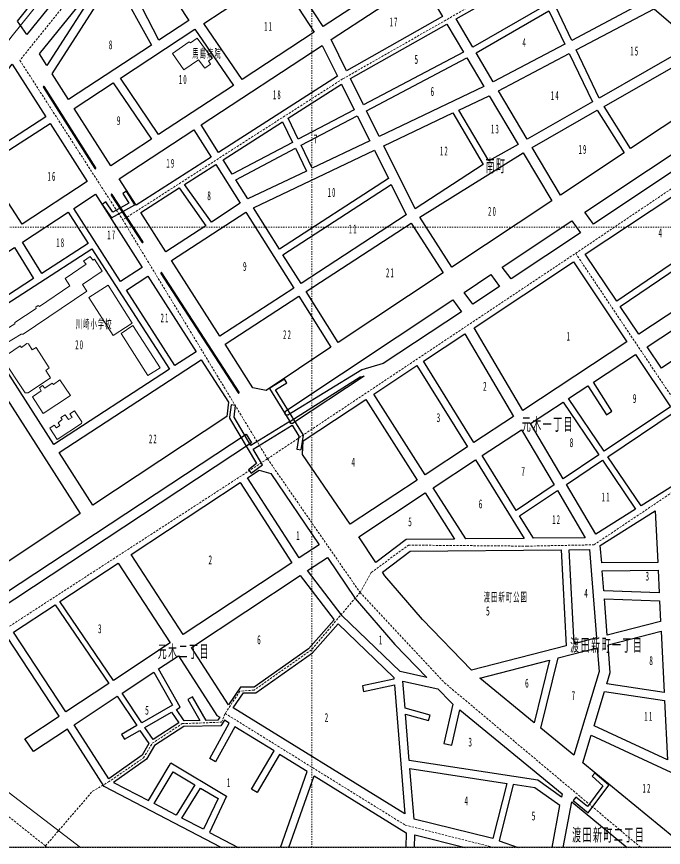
# Model space of a CAD drawing. Units: millimetres, scale not verified. Extents: x -73 to 79, y -72 to 79.
# Drawn here: x -46.4 to 5.7, y -71.9 to -4.8 of the extents above; entities that cross this region are included whole.
import ezdxf
from ezdxf.enums import TextEntityAlignment as Align

# ---------------------------------------------------------------- set-up
doc = ezdxf.new("R2010")
doc.units = ezdxf.units.MM
doc.header["$LTSCALE"] = 0.25
doc.linetypes.add('USER1', pattern=[0.70556, 0.35278, -0.35278])
doc.linetypes.add('USER3', pattern=[0.970145, 0.70556, -0.264585])
for name, color, linetype, lineweight in [('0-0_01 グリッド', 7, 'USER1', 18), ('0-C_13 町界', 30, 'USER3', 18), ('0-E_15 病院', 4, 'Continuous', 18), ('0-F_16 学校', 1, 'Continuous', 18), ('1-3_20 鉄道', 7, 'Continuous', 18), ('1-D_30 公園・緑地', 3, 'Continuous', 18)]:
    doc.layers.add(name, color=color, linetype=linetype, lineweight=lineweight)
for name, color, linetype in [('0-2_03 施設名・公園名', 7, 'Continuous'), ('0-4_05 町名', 7, 'Continuous'), ('0-6_07 街区符号', 7, 'Continuous'), ('1-4_21 デッキ・歩道橋', 7, 'Continuous'), ('1-8_25 分離帯等', 7, 'Continuous'), ('1-9_26 道路', 7, 'Continuous')]:
    doc.layers.add(name, color=color, linetype=linetype)
doc.styles.add('ＭＳ ゴシック', font='')
doc.styles.get('ＭＳ ゴシック').set_extended_font_data('MS Gothic')

msp = doc.modelspace()

# ---------------------------------------------------------------- linework, layer by layer
at = {"layer": '0-0_01 グリッド'}
for p, q in [((-22.6337, -71.8565), (-22.6337, 78.169)), ((77.3667, -21.8314), (-72.6227, -21.8314)), ((77.3667, -71.8545), (-72.6227, -71.8545))]:
    msp.add_line(p, q, dxfattribs=at)
at = {"layer": '0-0_01 グリッド', "linetype": 'Continuous'}
msp.add_lwpolyline([(-72.6389, -71.8366), (77.3505, -71.8366), (77.3505, 78.1528), (-72.6389, 78.1528)], close=True, dxfattribs=at)
at = {"layer": '0-C_13 町界'}
for p, q in [((-1.3625, -23.9339), (22.4418, -7.848)), ((-37.8711, -21.2357), (-26.2018, -40.5098)), ((-26.2018, -40.5098), (-1.3625, -23.9339)), ((-1.3625, -23.9339), (9.956, -40.8426)), ((-57.653, -60.9417), (-26.2018, -40.5098)), ((-26.2018, -40.5098), (-18.7473, -51.2899)), ((-57.653, -60.9417), (-44.102, -71.7349)), ((-43.9528, -71.8565), (-44.102, -71.7349))]:
    msp.add_line(p, q, dxfattribs=at)
for points in [[(-19.7905, 24.3983), (-46.1656, -8.3696), (-37.8711, -21.2357)], [(4.9909, 4.4773), (-20.1481, -9.8689), (-37.8711, -21.2357)], [(-18.7473, -51.2899), (-17.8412, -49.682), (-14.8433, -47.4723), (-5.2872, -47.5557), (0.112, -47.4486), (9.956, -40.8426)], [(-18.7473, -51.2899), (-22.6761, -55.9363), (-27.2919, -59.1699), (-28.4384, -59.2581), (-29.6187, -61.0495)], [(-18.7473, -51.2899), (-11.9432, -58.5704), (3.8826, -71.8565)], [(-44.102, -71.7349), (-40.3089, -67.3296), (-39.0218, -66.5783), (-36.1996, -64.638), (-35.494, -63.4625), (-33.0831, -61.875), (-29.9081, -61.7572), (-29.6187, -61.0495)], [(-29.6187, -61.0495), (-15.1051, -70.0578), (-8.3734, -71.759), (-8.085, -71.8565)]]:
    msp.add_lwpolyline(points, dxfattribs=at)
at = {"layer": '0-E_15 病院'}
msp.add_lwpolyline([(-31.8697, -6.5698), (-32.4189, -6.9516), (-32.5195, -6.8709), (-33.8679, -7.8232), (-32.946, -9.122), (-31.7671, -8.3196), (-31.2462, -8.989), (-30.7962, -8.6686), (-30.9471, -8.4185), (-30.6674, -8.218)], close=True, dxfattribs=at)
at = {"layer": '0-F_16 学校'}
for points in [[(-45.899, -30.4459), (-40.754, -26.9884), (-41.1247, -26.4385), (-39.5262, -25.3664), (-40.158, -24.4176), (-40.2779, -24.4872), (-40.508, -24.1875), (-41.0276, -24.5685), (-40.827, -24.8179), (-42.5248, -25.9714), (-42.1245, -26.5701), (-44.5719, -28.2238), (-44.7021, -28.1542), (-44.8716, -28.2741), (-44.8516, -28.374), (-46.5701, -29.5267), (-46.5694, -29.6266), (-48.4594, -30.7732), (-47.9281, -31.5828), (-46.0492, -30.4459)], [(-38.649, -30.5644), (-37.1201, -29.5619), (-39.0542, -26.5157), (-40.6031, -27.4876)], [(-37.9993, -30.3942), (-35.8447, -33.7804), (-34.8649, -33.1593), (-37.0498, -29.7617)], [(-44.062, -33.3846), (-43.8119, -33.1847), (-44.864, -31.5359), (-45.1638, -31.7068), (-45.4642, -31.2369), (-45.5944, -31.2176), (-46.0436, -31.538), (-46.1436, -31.4081), (-47.5926, -32.3903), (-45.7384, -35.1877), (-45.4883, -35.187), (-43.6906, -33.9844)], [(-42.9403, -34.1535), (-43.4591, -34.5146), (-43.5597, -34.4043), (-44.1592, -34.815), (-44.3397, -34.6055), (-44.5891, -34.7857), (-44.4389, -35.0355), (-45.1383, -35.5068), (-44.2859, -36.8552), (-42.0887, -35.4117)], [(-41.1585, -37.518), (-41.7593, -36.6388), (-42.1383, -36.8896), (-41.9584, -37.1694), (-42.2582, -37.3396), (-42.509, -36.9702), (-42.8583, -37.1907), (-42.7584, -37.3402), (-43.0877, -37.6014), (-42.9568, -37.8212), (-43.2069, -38.0217), (-43.3875, -37.7916), (-43.7375, -38.0517), (-43.1559, -38.9512), (-41.1881, -37.6682)]]:
    msp.add_lwpolyline(points, close=True, dxfattribs=at)
at = {"layer": '1-3_20 鉄道'}
for points in [[(-72.6227, -40.1167), (-46.7878, -6.3824), (-9.1712, 40.3341), (-0.9491, 50.6474), (19.3764, 78.169)], [(-41.2818, -71.8565), (-51.9865, -63.6678), (-61.5997, -56.524), (-68.2144, -52.6435), (-72.6227, -50.2742)]]:
    msp.add_lwpolyline(points, dxfattribs=at)
at = {"layer": '1-4_21 デッキ・歩道橋'}
for points in [[(-39.2285, -19.7943), (-39.52, -19.9941), (-38.782, -21.0662), (-36.892, -20.0168), (-37.5783, -18.9185), (-37.8773, -19.1052), (-37.3874, -19.8887), (-38.6732, -20.6021)], [(-23.5016, -39.7945), (-23.3148, -38.6136), (-25.55, -34.9459), (-24.6419, -34.3912), (-24.8259, -34.0894), (-25.8842, -34.7361), (-26.0344, -34.8288), (-24.4028, -37.5063), (-27.5379, -39.4397), (-28.9028, -37.1411), (-28.7926, -36.2009), (-29.1426, -36.1596), (-29.2604, -37.1594), (-29.2673, -37.219), (-27.0817, -40.8984), (-27.7225, -41.391), (-27.5075, -41.6708), (-26.6187, -40.9872), (-27.358, -39.7429), (-24.2188, -37.8074), (-23.6835, -38.6866), (-23.8502, -39.7394)], [(1.3171, -66.8484), (0.1953, -65.8582), (-0.0382, -66.1225), (0.8382, -66.8959), (-0.4213, -68.5592), (-1.3377, -67.7951), (-1.5637, -68.0659), (-0.3628, -69.0663)]]:
    msp.add_lwpolyline(points, close=True, dxfattribs=at)
at = {"layer": '1-8_25 分離帯等'}
for p, q in [((-44.2701, -10.5627), (-40.1249, -17.0892)), ((-40.0354, -17.032), (-44.1805, -10.5055)), ((-38.8013, -19.2472), (-36.3319, -23.0396)), ((-36.2437, -22.9817), (-38.7131, -19.1893)), ((-34.8036, -25.5662), (-28.5748, -35.1926)), ((-28.486, -35.1347), (-34.714, -25.509))]:
    msp.add_line(p, q, dxfattribs=at)
for centre, radius, start, end in [((-44.2216, -10.5351), 0.0558, 124.91637, 209.68381), ((-44.226, -10.5377), 0.0557, 35.28739, 119.71215), ((-40.0794, -17.0575), 0.0554, 214.77286, 299.71159), ((-40.0835, -17.0599), 0.0556, 304.57958, 30.13711), ((-38.754, -19.2189), 0.0551, 125.66109, 210.88781), ((-38.7578, -19.2212), 0.0549, 35.51446, 121.03444), ((-36.2874, -23.0091), 0.0539, 214.47839, 302.07081), ((-36.2893, -23.0103), 0.0539, 304.44269, 32.10771), ((-34.7551, -25.5385), 0.0558, 125.76024, 209.75424), ((-34.7594, -25.5406), 0.0553, 34.87926, 120.85873), ((-28.5296, -35.1604), 0.0555, 215.40556, 300.11043), ((-28.5336, -35.163), 0.0554, 305.01221, 30.7243)]:
    msp.add_arc(centre, radius, start, end, dxfattribs=at)
at = {"layer": '1-9_26 道路'}
for points in [[(-33.9995, 10.3409), (-32.8709, 9.4844), (-45.5923, -6.2887), (-46.3572, -5.2028)], [(-17.7916, -3.0572), (-21.7246, -5.6417), (-24.7253, -1.0397), (-20.8619, 1.5)], [(-32.5319, -5.1587), (-34.9538, -6.7517), (-38.071, -0.6573), (-36.6433, 1.1128)], [(0.9574, -1.1748), (-9.6556, -7.3105), (-11.0068, -5.0299), (-1.1662, 0.535)], [(-39.5634, -1.879), (-43.9883, -8.794), (-44.5891, -7.8542), (-39.7301, -1.83), (-39.7308, -1.8345)], [(-22.4329, -6.1068), (-28.2351, -9.9199), (-31.3447, -5.3916), (-25.4315, -1.5041)], [(-19.8291, -9.2081), (-21.0762, -6.6925), (-13.8277, -1.93), (-12.1037, -4.8397)], [(-1.6802, -6.76), (-2.9687, -4.0563), (1.3998, -1.531), (4.2461, -3.627)], [(-35.545, -7.1404), (-42.234, -11.5377), (-43.5701, -9.4493), (-38.8454, -2.0678), (-38.2563, -2.2235)], [(-2.2417, -7.057), (-8.0013, -10.1018), (-9.3862, -7.766), (-3.5199, -4.3753)], [(8.2197, -7.0201), (0.535, -11.4123), (-1.3178, -7.5221), (4.9592, -4.2003)], [(-28.9435, -10.385), (-34.98, -14.352), (-38.0399, -9.7931), (-32.0523, -5.8567)], [(-10.4005, -7.714), (-18.4627, -11.9642), (-19.5156, -9.8413), (-11.7447, -5.4467)], [(-20.5553, -9.6491), (-30.1568, -15.7904), (-31.5514, -13.5762), (-21.7893, -7.1614)], [(0.0879, -21.5864), (-0.628, -20.6101), (19.818, -7.0032), (19.9331, -6.8124), (21.1596, -7.498)], [(-7.57, -10.8304), (-1.8786, -7.819), (-0.0155, -11.7279), (-5.2617, -14.7258)], [(0.9285, -12.0827), (8.7888, -7.5923), (10.8029, -10.3481), (3.0672, -15.4837)], [(-44.0758, -12.9137), (-49.3882, -16.3553), (-50.8661, -14.0892), (-46.7892, -8.6707)], [(-18.2278, -12.4376), (-10.1304, -8.1704), (-8.7578, -10.4869), (-17.2039, -14.5026)], [(-35.565, -14.7365), (-38.8213, -16.8763), (-41.7779, -12.2508), (-38.6401, -10.1879)], [(-19.2124, -12.3583), (-23.7207, -14.7344), (-24.5399, -13.0349), (-20.2404, -10.2851)], [(-5.9976, -15.1447), (-8.372, -16.4866), (-10.7753, -12.3776), (-8.3251, -11.2173)], [(-11.2549, -12.606), (-8.8157, -16.7763), (-14.3024, -20.3544), (-16.8277, -15.2612)], [(0.3779, -12.3969), (2.538, -15.8344), (-2.5883, -19.2368), (-4.8655, -15.3931)], [(-24.1892, -14.9821), (-29.0523, -17.5439), (-29.7813, -16.3877), (-24.9892, -13.3223)], [(-17.968, -14.8671), (-22.5941, -17.0712), (-23.4905, -15.2116), (-18.9767, -12.8331)], [(-43.734, -13.449), (-40.7375, -18.1351), (-45.9789, -21.5795), (-49.0409, -16.8873)], [(-30.7515, -16.1707), (-36.799, -20.0389), (-38.1564, -17.9167), (-32.1412, -13.9637)], [(-28.7691, -17.9938), (-23.9591, -15.4589), (-23.0716, -17.2986), (-27.7914, -19.5469)], [(-17.5918, -15.6257), (-16.4597, -17.9084), (-25.2413, -23.5953), (-27.3367, -20.269)], [(-5.5925, -15.8276), (-3.2946, -19.7054), (-11.332, -25.0405), (-13.9165, -21.0297)], [(-28.4074, -19.8925), (-30.7301, -21.4138), (-32.8826, -18.3707), (-30.3766, -16.7681)], [(-33.3284, -18.6563), (-31.1731, -21.7042), (-34.3874, -23.8106), (-36.4194, -20.6328)], [(-16.2234, -18.3856), (-15.0162, -20.8209), (-23.5029, -26.3558), (-24.9595, -24.0435)], [(10.6223, -21.8813), (1.943, -27.7952), (-0.5963, -23.9966), (8.2039, -18.1606)], [(-41.8268, -20.3283), (-40.0719, -19.1755), (-36.3057, -25.0674), (-38.0413, -26.2043)], [(-40.652, -23.1291), (-44.4045, -25.5552), (-45.9451, -23.0347), (-42.2692, -20.619)], [(-27.9568, -20.6087), (-24.0941, -26.7417), (-30.0363, -30.6168), (-33.9313, -24.523)], [(-1.6781, -21.3087), (-0.9622, -22.283), (-6.575, -26.0024), (-7.2819, -25.0391)], [(-14.6256, -21.492), (-12.0376, -25.509), (-20.4988, -31.1259), (-23.0895, -27.0125)], [(3.7176, -30.4507), (2.2369, -28.2355), (10.911, -22.325), (12.4517, -24.6939)], [(-45.057, -25.9765), (-49.9759, -29.1571), (-51.5469, -26.7148), (-46.5942, -23.4606)], [(-40.3654, -23.5736), (-34.1139, -33.2771), (-43.4233, -39.3487), (-49.69, -29.6025)], [(-1.5369, -24.6202), (2.775, -31.0722), (-5.6242, -36.6085), (-9.5537, -29.9374)], [(-35.8502, -25.7805), (-31.9566, -31.8694), (-33.6709, -32.9877), (-37.5831, -26.916)], [(-8.2011, -25.6503), (-7.4955, -26.6122), (-9.6536, -28.0426), (-10.3564, -27.0841)], [(14.1915, -27.3708), (5.5473, -33.1868), (4.4039, -31.4773), (13.1249, -25.7295)], [(-23.6807, -27.3983), (-21.0872, -31.5159), (-26.3176, -34.9879), (-27.3746, -34.7805), (-29.618, -31.2706)], [(-11.2748, -27.696), (-10.5734, -28.6524), (-16.8821, -32.8327), (-18.5923, -33.3319), (-24.5558, -36.9937), (-24.7356, -36.962), (-24.8141, -36.8338), (-24.726, -36.6471)], [(-10.2895, -30.4259), (-6.3621, -37.0946), (-9.5599, -39.202), (-13.6375, -32.6459)], [(-1.9344, -35.6549), (-0.369, -34.6234), (1.1152, -36.9558), (1.5624, -36.6719), (0.0734, -34.332), (3.4613, -32.0988), (6.2767, -36.3108), (0.9347, -39.9)], [(-31.5383, -32.5233), (-29.3493, -35.9491), (-29.4878, -37.0922), (-40.2731, -44.2512), (-43.0044, -40.0019)], [(-10.0897, -39.5517), (-13.4969, -41.7975), (-17.6269, -35.2914), (-14.1674, -32.9966)], [(-41.3018, -44.934), (-49.4936, -50.3717), (-56.4383, -39.5155), (-48.303, -34.044)], [(-24.3311, -37.456), (-18.7246, -33.8903), (-18.4214, -33.8531), (-24.1878, -37.6744), (-24.3256, -37.6662), (-24.3828, -37.5745)], [(-23.3197, -39.0673), (-18.2732, -35.7204), (-14.1446, -42.2247), (-19.5472, -45.7856), (-23.3693, -40.1659)], [(0.4958, -40.1956), (-2.3754, -42.1248), (-4.9971, -37.673), (-2.3768, -35.9464)], [(3.9099, -44.2994), (1.2316, -40.3389), (6.5702, -36.7511), (9.3339, -40.8846)], [(-3.1092, -42.6175), (-6.1595, -44.6673), (-8.9067, -40.2507), (-5.7351, -38.1602)], [(-27.9327, -38.5288), (-27.4876, -39.2199), (-52.4612, -55.7172), (-53.2088, -56.0713), (-54.6709, -56.3173), (-54.7012, -56.2464), (-54.6792, -56.1713)], [(-5.5022, -46.9266), (-10.2234, -46.9735), (-12.8369, -42.8414), (-9.4372, -40.6007)], [(0.2587, -46.598), (-2.106, -42.5816), (0.792, -40.6334), (3.462, -44.5819)], [(-26.8805, -41.4206), (-25.9455, -41.7073), (-22.0491, -47.4393), (-23.658, -48.5024), (-27.8142, -42.0373)], [(-24.2457, -48.891), (-33.0115, -54.683), (-37.2049, -48.2378), (-28.4026, -42.4259)], [(-13.4845, -43.2683), (-11.1357, -46.9831), (-15.0348, -47.0217), (-17.4767, -48.8683), (-18.8548, -46.8088)], [(-5.8798, -45.1173), (-2.8391, -43.0743), (-0.5998, -46.8763), (-4.7594, -46.9184)], [(5.0447, -44.7114), (5.2479, -48.8649), (0.7348, -48.9138), (0.6246, -47.4937)], [(-14.711, -47.9719), (-2.5277, -47.8482), (-2.1163, -55.5939), (-9.759, -57.5727), (-13.7209, -53.4627), (-16.7429, -49.9638), (-16.9455, -49.6607)], [(-0.2346, -47.8251), (0.3187, -54.9627), (-1.49, -55.4312), (-1.8917, -47.842)], [(-34.0415, -55.3637), (-38.6222, -58.3899), (-42.941, -52.0261), (-38.2349, -48.9179)], [(-19.1283, -51.7904), (-15.9368, -55.485), (-13.3619, -58.155), (-15.5082, -57.6747), (-20.1805, -53.1757), (-22.9703, -49.5284), (-21.3573, -48.4618)], [(0.9099, -51.1689), (0.7838, -49.5477), (5.2796, -49.5001), (5.3685, -51.3178)], [(-20.8254, -53.4944), (-22.8918, -55.8264), (-27.2795, -58.9435), (-28.3847, -58.9435), (-29.35, -60.3454), (-32.341, -55.7199), (-23.5601, -49.9177)], [(5.4002, -51.9544), (5.4829, -53.626), (1.1862, -54.7381), (0.9588, -51.8056)], [(-39.0053, -58.6435), (-42.469, -60.9324), (-46.6734, -54.4907), (-43.3234, -52.279)], [(-18.4558, -59.2801), (-15.9754, -58.7448), (-15.1279, -69.1614), (-28.9593, -60.5872), (-28.1432, -59.4024), (-27.1327, -59.4024), (-22.5831, -56.1699), (-20.5133, -53.8348), (-16.0222, -58.1591), (-16.0126, -58.2835), (-18.5523, -58.8309)], [(1.4204, -57.7581), (1.2468, -55.5243), (5.5215, -54.4177), (5.764, -59.349), (1.1434, -58.6752)], [(-2.7702, -56.5647), (0.3807, -55.7489), (0.5281, -57.6609), (-1.5155, -64.4264), (-4.1669, -62.2471)], [(-30.2953, -61.2122), (-30.0514, -61.363), (-30.2092, -61.5918), (-31.1435, -61.6111), (-32.2404, -59.7053), (-32.6373, -59.9347), (-31.6665, -61.6214), (-32.9095, -61.6462), (-33.5517, -60.7285), (-33.2423, -60.5507), (-34.9828, -57.4652), (-33.3718, -56.4007)], [(-3.4689, -56.7452), (-4.7105, -61.7999), (-9.0886, -58.2011)], [(-33.87, -60.3829), (-36.3408, -61.804), (-37.9318, -59.4138), (-35.3665, -57.7188)], [(-15.0748, -61.1122), (-13.2151, -61.6283), (-13.0918, -61.1867), (-15.1141, -60.6248), (-15.2912, -58.4464), (-12.473, -59.0769), (-11.434, -60.1548), (-11.259, -60.2992), (-11.9769, -63.4673), (-11.3575, -63.6079), (-10.7098, -60.7505), (-2.4512, -67.5388), (-2.5001, -67.7958), (-4.4025, -66.4363), (-14.7709, -64.8536)], [(0.9574, -59.2905), (5.7957, -59.9953), (6.0321, -64.8061), (0.1264, -62.0438)], [(-36.7398, -62.0342), (-37.9628, -62.7377), (-37.734, -63.1349), (-36.4821, -62.4152), (-35.7669, -63.4749), (-36.316, -64.4244), (-39.0066, -66.3233), (-41.7972, -61.9687), (-38.3149, -59.6667)], [(-33.3511, -61.8144), (-35.4313, -63.1511), (-36.0838, -62.1851), (-33.9506, -60.9579)], [(9.7204, -67.3886), (6.5605, -71.0645), (-0.7769, -65.0335), (-0.1009, -62.7942)], [(-6.9209, -66.6947), (-8.0344, -71.1472), (-8.1563, -71.1045), (-14.3878, -69.5676), (-14.7179, -65.5041)], [(-33.5661, -69.2489), (-35.3328, -68.3277), (-33.8162, -65.7683), (-32.0565, -66.8139)], [(-31.6017, -67.084), (-30.1934, -67.9208), (-31.3599, -70.3996), (-33.0962, -69.4942)]]:
    msp.add_lwpolyline(points, close=True, dxfattribs=at)
for points in [[(-29.9401, -71.8565), (-39.3629, -66.9421), (-42.3277, -62.3184), (-45.0735, -64.1336), (-45.7543, -63.1028), (-42.9989, -61.2821), (-47.2033, -54.8408), (-56.8441, -61.206), (-52.3978, -70.9212), (-52.1353, -71.8565)], [(-25.1597, -71.8565), (-22.9951, -65.7383), (-25.2269, -64.3541), (-27.0369, -67.4216), (-27.4924, -67.1529), (-25.6768, -64.075), (-28.8325, -62.1186), (-30.3842, -64.9453), (-30.8479, -64.6903), (-29.2832, -61.8399), (-29.6614, -61.6056), (-29.9646, -62.0459), (-32.9577, -62.1058), (-35.3252, -63.6279), (-35.9694, -64.741), (-38.6215, -66.6124), (-35.8027, -68.0824), (-34.1366, -65.2712), (-34.0016, -65.0431), (-29.5098, -67.7117), (-30.8906, -70.6449), (-28.5673, -71.8565)], [(-24.4858, -71.8565), (-22.4425, -66.0801), (-15.0383, -70.6697), (-15.0517, -71.8565)], [(-3.2625, -71.8565), (-2.6283, -68.4841), (-4.6478, -67.0413), (-6.3959, -66.7746), (-7.5327, -71.3222), (-6.0045, -71.8565)], [(-2.3647, -71.8565), (-1.674, -68.1782), (2.8009, -71.8565)], [(-14.3468, -71.8565), (-14.3355, -70.8523), (-10.264, -71.8565)]]:
    msp.add_lwpolyline(points, dxfattribs=at)
at = {"layer": '1-D_30 公園・緑地'}
msp.add_lwpolyline([(-2.1163, -55.5939), (-2.5277, -47.8482), (-14.711, -47.9719), (-16.9455, -49.6607), (-16.7429, -49.9638), (-13.7209, -53.4627), (-9.759, -57.5727)], close=True, dxfattribs=at)

# ---------------------------------------------------------------- texts
at = {"layer": '0-2_03 施設名・公園名', "char_height": 0.7244, "attachment_point": 7, "style": 'ＭＳ ゴシック'}
for s, insert in [('\\T1.17;\\W0.5;馬島病院', (-32.268, -8.2449)), ('\\T1.17;\\W0.5;川崎小学校', (-41.6594, -30.0848)), ('\\T1.17;\\W0.5;渡田新町公園', (-8.7716, -52.1067))]:
    msp.add_mtext(s, dxfattribs=dict(at, insert=insert))
at = {"layer": '0-4_05 町名', "char_height": 1.028, "attachment_point": 7, "style": 'ＭＳ ゴシック'}
for s, insert in [('\\T1.17;\\W0.5;南町', (-8.6242, -17.4829)), ('\\T1.17;\\W0.5;元木一丁目', (-5.7006, -38.3524)), ('\\T1.17;\\W0.5;渡田新町一丁目', (-1.8035, -56.1713)), ('\\T1.17;\\W0.5;元木二丁目', (-35.0544, -56.6756)), ('\\T1.17;\\W0.5;渡田新町二丁目', (-1.6492, -71.4738))]:
    msp.add_mtext(s, dxfattribs=dict(at, insert=insert))
at = {"layer": '0-6_07 街区符号', "style": 'ＭＳ ゴシック', "width": 0.5}
for s, p in [('4', (-5.6607, -7.5152)), ('8', (-38.9984, -7.6916)), ('5', (-14.3623, -8.8674)), ('6', (-13.0691, -11.4543)), ('9', (-38.3514, -13.8063)), ('7', (-22.4763, -15.2763)), ('8', (-31.0608, -19.8625)), ('4', (5.3086, -22.8608)), ('9', (-28.18, -25.5659)), ('1', (-2.1026, -31.2021)), ('2', (-8.8274, -35.2404)), ('9', (3.2429, -36.2251)), ('3', (-12.5743, -37.765)), ('8', (-1.8469, -39.7777)), ('4', (-19.4446, -41.3641)), ('7', (-5.7434, -42.1079)), ('6', (-9.1809, -44.728)), ('5', (-14.864, -46.169)), ('1', (-23.8922, -47.2777)), ('2', (-30.9623, -49.2431)), ('3', (4.2613, -50.5533)), ('4', (-0.6687, -51.9279)), ('5', (-8.5856, -53.3666)), ('3', (-39.8707, -54.7956)), ('6', (-27.0424, -55.6872)), ('1', (-17.2328, -55.7048)), ('8', (4.5699, -57.3622)), ('6', (-5.445, -59.184)), ('7', (-1.696, -60.1924)), ('5', (-36.0687, -61.3689)), ('2', (-21.6067, -61.9677)), ('3', (-10.0146, -63.9338)), ('1', (-29.4912, -67.2111)), ('4', (-10.3322, -68.6898)), ('5', (-4.9055, -69.8963))]:
    msp.add_text(s, height=0.7244, dxfattribs=at).set_placement(p, align=Align.BOTTOM_LEFT)
at = {"layer": '0-6_07 街区符号', "char_height": 0.7244, "attachment_point": 7, "style": 'ＭＳ ゴシック'}
for s, insert in [('\\T1.37;\\W0.45;11', (-26.4747, -5.9866)), ('\\T1.37;\\W0.45;17', (-16.3619, -5.6335)), ('\\T1.37;\\W0.45;15', (3.041, -7.9854)), ('\\T1.37;\\W0.45;10', (-33.3539, -10.2785)), ('\\T1.37;\\W0.45;18', (-25.7691, -11.5132)), ('\\T1.37;\\W0.45;14', (-3.3676, -11.5721)), ('\\T1.37;\\W0.45;13', (-8.1887, -14.2769)), ('\\T1.37;\\W0.45;12', (-12.3049, -16.0408)), ('\\T1.37;\\W0.45;19', (-1.1331, -15.923)), ('\\T1.37;\\W0.45;19', (-34.3537, -17.0402)), ('\\T1.37;\\W0.45;16', (-43.9373, -18.0986)), ('\\T1.37;\\W0.45;10', (-21.3594, -19.3922)), ('\\T1.37;\\W0.45;20', (-8.4243, -20.9208)), ('\\T1.37;\\W0.45;17', (-39.1162, -22.8022)), ('\\T1.37;\\W0.45;11', (-19.654, -22.3319)), ('\\T1.37;\\W0.45;18', (-43.2317, -23.4492)), ('\\T1.37;\\W0.45;21', (-16.6554, -25.8597)), ('\\T1.37;\\W0.45;21', (-34.8236, -29.505)), ('\\T1.37;\\W0.45;22', (-24.9457, -30.8576)), ('\\T1.37;\\W0.45;20', (-41.7028, -31.6806)), ('\\T1.37;\\W0.45;22', (-35.7648, -39.2654)), ('\\T1.37;\\W0.45;11', (0.7342, -43.9531)), ('\\T1.37;\\W0.45;12', (-3.2532, -45.7742)), ('\\T1.37;\\W0.45;11', (4.1751, -61.6424)), ('\\T1.37;\\W0.45;12', (4.0229, -67.4454))]:
    msp.add_mtext(s, dxfattribs=dict(at, insert=insert))

doc.saveas('drawing.dxf')
